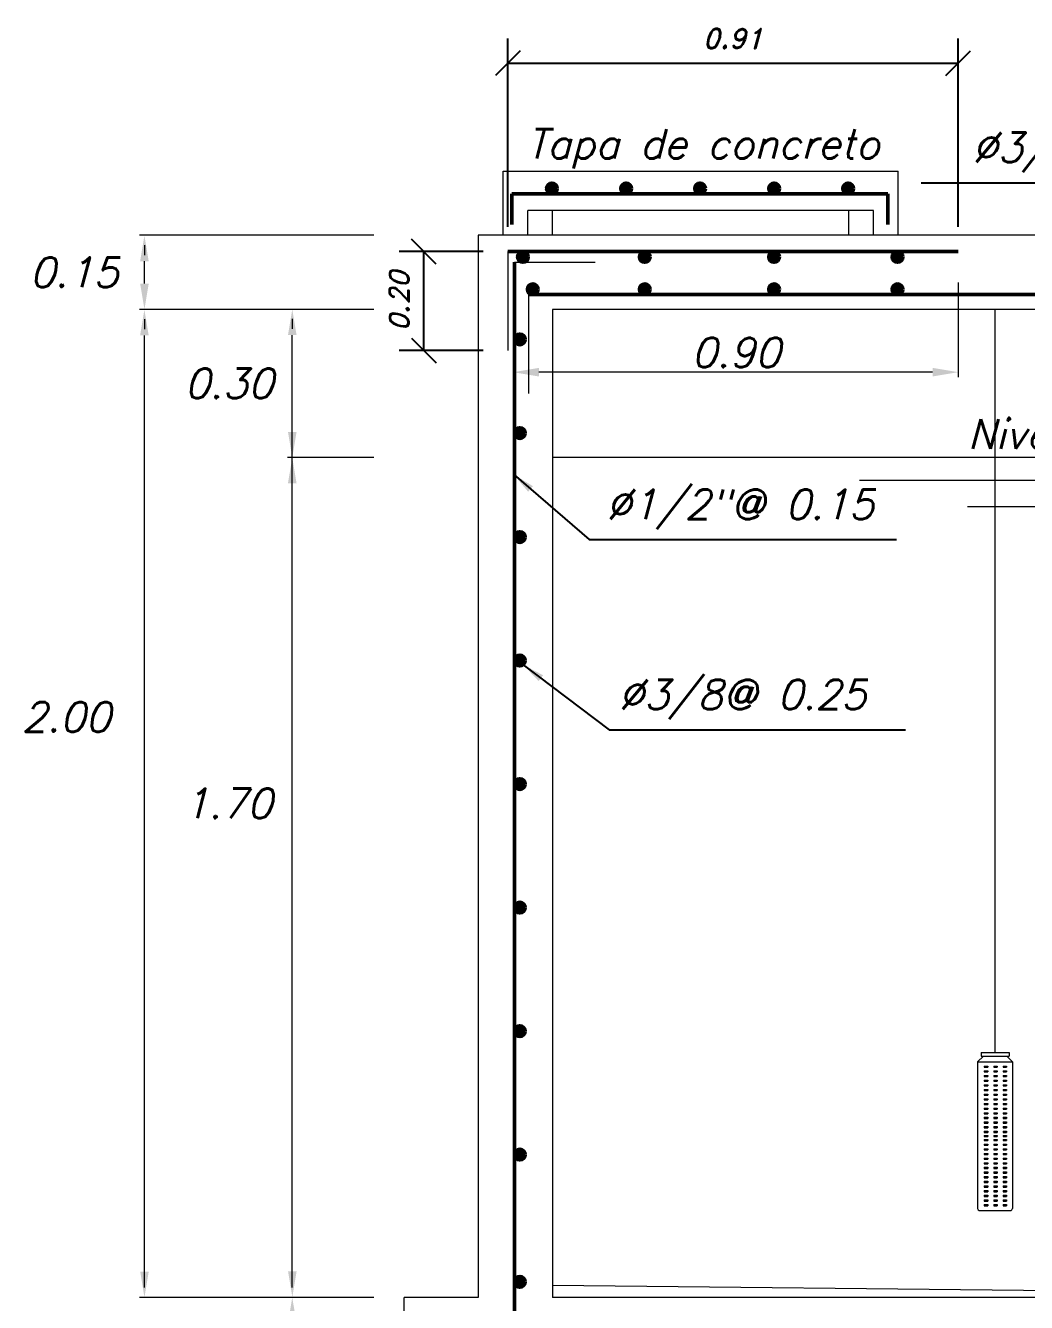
# Model space of a CAD drawing. Extents: x 3.4 to 20.4, y 155.9 to 178.3.
# Drawn here: x 10.589 to 12.615, y 163.777 to 166.361 of the extents above; entities that cross this region are included whole.
import ezdxf

# ---------------------------------------------------------------- set-up
doc = ezdxf.new("R2010")
doc.units = 0
doc.header["$LTSCALE"] = 0.005
doc.layers.get('0').update_dxf_attribs({"color": 1, "linetype": 'CONTINUOUS', "lineweight": 20})
doc.layers.get('DEFPOINTS').update_dxf_attribs({"linetype": 'CONTINUOUS', "lineweight": 20})
for name, color, linetype, lineweight in [('CONTORNO', 5, 'CONTINUOUS', 20), ('FIERRO', 7, 'CONTINUOUS', 50), ('MUROSCORTOS', 1, 'CONTINUOUS', 20)]:
    doc.layers.add(name, color=color, linetype=linetype, lineweight=lineweight)
doc.styles.add('ROMAND', font='romand.shx', dxfattribs={"oblique": 15})
doc.styles.get("Standard").update_dxf_attribs({"font": 'romans.shx', "oblique": 15})
doc.dimstyles.get("Standard").update_dxf_attribs({"dimscale": 0, "dimtxt": 0.05, "dimasz": 0.05, "dimexe": 0.043, "dimexo": 0.062, "dimgap": 0.049, "dimtad": 2, "dimtih": 1, "dimtoh": 1, "dimzin": 0, "dimdsep": 46, "dimtxsty": 'Standard', "dimcen": 0.25, "dimclrd": 1, "dimclre": 1, "dimclrt": 7, "dimadec": 3, "dimazin": 0, "dimtfac": 1, "dimtmove": 0, "dimatfit": 3, "dimfxl": 1, "dimtolj": 1, "dimtzin": 0, "dimarcsym": 0})
doc.dimstyles.new('STANDARD$0', dxfattribs={"dimtxt": 0.04, "dimasz": 0.05, "dimexe": 0.05, "dimexo": 0.05, "dimgap": 0.03, "dimtad": 3, "dimzin": 1, "dimdsep": 46, "dimtxsty": 'ROMAND', "dimblk": 'OBLIQUE', "dimcen": 0.09, "dimclrd": 1, "dimclre": 1, "dimclrt": 1, "dimadec": 0, "dimazin": 0, "dimtfac": 1, "dimtix": 1, "dimtofl": 0, "dimtmove": 2, "dimatfit": 3, "dimfxl": 1, "dimtolj": 1, "dimtzin": 0, "dimarcsym": 0})

# ---------------------------------------------------------------- blocks, each defined once
blk = doc.blocks.new('_Oblique')
at = {"color": 0, "linetype": 'ByBlock', "lineweight": -2}
blk.add_line((-0.5, -0.5), (0.5, 0.5), dxfattribs=at)
blk = doc.blocks.new('*D9')
at = {"layer": 'DEFPOINTS', "color": 0, "transparency": 16777216}
for p in [(11.3956, 165.9038), (11.5652, 165.9038), (11.5652, 165.7038)]:
    blk.add_point(p, dxfattribs=at)
at = {"layer": 'FIERRO', "color": 1, "lineweight": -2, "transparency": 16777216}
for p, q in [((11.5152, 165.9038), (11.3456, 165.9038)), ((11.3956, 165.7038), (11.3956, 165.9038)), ((11.5152, 165.7038), (11.3456, 165.7038))]:
    blk.add_line(p, q, dxfattribs=at)
at = {"layer": 'FIERRO', "color": 1, "lineweight": -2, "transparency": 16777216, "xscale": 0.05, "yscale": 0.05, "zscale": 0.05}
for p, rotation in [((11.3956, 165.9038), 90), ((11.3956, 165.7038), 270)]:
    blk.add_blockref('_Oblique', p, dxfattribs=dict(at, rotation=rotation))
at = {"layer": 'FIERRO', "color": 1, "lineweight": 5, "transparency": 16777216, "insert": (11.3456, 165.8038), "char_height": 0.04, "attachment_point": 5, "rotation": 90, "style": 'ROMAND'}
blk.add_mtext('\\A1;0.20', dxfattribs=at)
blk = doc.blocks.new('*D10')
at = {"layer": 'DEFPOINTS', "color": 0, "transparency": 16777216}
for p in [(12.477, 166.2852), (11.5652, 165.9038), (12.477, 165.9038)]:
    blk.add_point(p, dxfattribs=at)
at = {"layer": 'FIERRO', "color": 1, "lineweight": -2, "transparency": 16777216}
for p, q in [((11.5652, 165.9538), (11.5652, 166.3352)), ((12.477, 165.9538), (12.477, 166.3352)), ((11.5652, 166.2852), (12.477, 166.2852))]:
    blk.add_line(p, q, dxfattribs=at)
at = {"layer": 'FIERRO', "color": 1, "lineweight": -2, "transparency": 16777216, "xscale": 0.05, "yscale": 0.05, "zscale": 0.05, "rotation": 180}
blk.add_blockref('_Oblique', (11.5652, 166.2852), dxfattribs=at)
at = {"layer": 'FIERRO', "color": 1, "lineweight": -2, "transparency": 16777216, "xscale": 0.05, "yscale": 0.05, "zscale": 0.05}
blk.add_blockref('_Oblique', (12.477, 166.2852), dxfattribs=at)
at = {"layer": 'FIERRO', "color": 1, "lineweight": 5, "transparency": 16777216, "insert": (12.0211, 166.3352), "char_height": 0.04, "attachment_point": 5, "style": 'ROMAND'}
blk.add_mtext('\\A1;0.91', dxfattribs=at)

msp = doc.modelspace()

# ---------------------------------------------------------------- hatches: boundary and pattern name
at = {"layer": 'FIERRO'}
h = msp.add_hatch(color=256, dxfattribs=at)
h.paths.add_polyline_path([(11.6546, 166.0425, 0.414214), (11.6438, 166.0317), (11.6546, 166.0317)])
h.paths.add_polyline_path([(11.6638, 166.0317), (11.6546, 166.0317), (11.6546, 166.0209, 0.258807), (11.6638, 166.026)])
h.paths.add_polyline_path([(11.6546, 166.0425), (11.6546, 166.0317), (11.6638, 166.0317), (11.6638, 166.0374, 0.258807)])
h.paths.add_polyline_path([(11.6546, 166.0317), (11.6438, 166.0317, 0.414214), (11.6546, 166.0209)])
h = msp.add_hatch(color=256, dxfattribs=at)
h.paths.add_polyline_path([(11.6638, 166.0317), (11.6654, 166.0317, 0.14036), (11.6638, 166.0374)])
h.paths.add_polyline_path([(11.6638, 166.026, 0.14036), (11.6654, 166.0317), (11.6638, 166.0317)])
h = msp.add_hatch(color=256, dxfattribs=at)
h.paths.add_polyline_path([(11.8048, 166.0425, 0.414214), (11.794, 166.0317), (11.8048, 166.0317)])
h.paths.add_polyline_path([(11.814, 166.0317), (11.8048, 166.0317), (11.8048, 166.0209, 0.258807), (11.814, 166.026)])
h.paths.add_polyline_path([(11.8048, 166.0425), (11.8048, 166.0317), (11.814, 166.0317), (11.814, 166.0374, 0.258807)])
h.paths.add_polyline_path([(11.8048, 166.0317), (11.794, 166.0317, 0.414214), (11.8048, 166.0209)])
h = msp.add_hatch(color=256, dxfattribs=at)
h.paths.add_polyline_path([(11.814, 166.0317), (11.8156, 166.0317, 0.14036), (11.814, 166.0374)])
h.paths.add_polyline_path([(11.814, 166.026, 0.14036), (11.8156, 166.0317), (11.814, 166.0317)])
h = msp.add_hatch(color=256, dxfattribs=at)
h.paths.add_polyline_path([(11.9544, 166.0425, 0.414214), (11.9436, 166.0317), (11.9544, 166.0317)])
h.paths.add_polyline_path([(11.9636, 166.0317), (11.9544, 166.0317), (11.9544, 166.0209, 0.258807), (11.9636, 166.026)])
h.paths.add_polyline_path([(11.9544, 166.0425), (11.9544, 166.0317), (11.9636, 166.0317), (11.9636, 166.0374, 0.258807)])
h.paths.add_polyline_path([(11.9544, 166.0317), (11.9436, 166.0317, 0.414214), (11.9544, 166.0209)])
h = msp.add_hatch(color=256, dxfattribs=at)
h.paths.add_polyline_path([(11.9636, 166.0317), (11.9652, 166.0317, 0.14036), (11.9636, 166.0374)])
h.paths.add_polyline_path([(11.9636, 166.026, 0.14036), (11.9652, 166.0317), (11.9636, 166.0317)])
h = msp.add_hatch(color=256, dxfattribs=at)
h.paths.add_polyline_path([(12.1044, 166.0425, 0.414214), (12.0935, 166.0317), (12.1044, 166.0317)])
h.paths.add_polyline_path([(12.1135, 166.0317), (12.1044, 166.0317), (12.1044, 166.0209, 0.258807), (12.1135, 166.026)])
h.paths.add_polyline_path([(12.1044, 166.0425), (12.1044, 166.0317), (12.1135, 166.0317), (12.1135, 166.0374, 0.258807)])
h.paths.add_polyline_path([(12.1044, 166.0317), (12.0935, 166.0317, 0.414214), (12.1044, 166.0209)])
h = msp.add_hatch(color=256, dxfattribs=at)
h.paths.add_polyline_path([(12.2541, 166.0425, 0.414214), (12.2433, 166.0317), (12.2541, 166.0317)])
h.paths.add_polyline_path([(12.2633, 166.0317), (12.2541, 166.0317), (12.2541, 166.0209, 0.258807), (12.2633, 166.026)])
h.paths.add_polyline_path([(12.2541, 166.0425), (12.2541, 166.0317), (12.2633, 166.0317), (12.2633, 166.0374, 0.258807)])
h.paths.add_polyline_path([(12.2541, 166.0317), (12.2433, 166.0317, 0.414214), (12.2541, 166.0209)])
h = msp.add_hatch(color=256, dxfattribs=at)
h.paths.add_polyline_path([(11.596, 165.9038, 0.414214), (11.5852, 165.893), (11.596, 165.893)])
h.paths.add_polyline_path([(11.6052, 165.893), (11.596, 165.893), (11.596, 165.8822, 0.258807), (11.6052, 165.8873)])
h.paths.add_polyline_path([(11.596, 165.9038), (11.596, 165.893), (11.6052, 165.893), (11.6052, 165.8987, 0.258807)])
h.paths.add_polyline_path([(11.596, 165.893), (11.5852, 165.893, 0.414214), (11.596, 165.8822)])
h = msp.add_hatch(color=256, dxfattribs=at)
h.paths.add_polyline_path([(11.6052, 165.893), (11.6069, 165.893, 0.14036), (11.6052, 165.8987)])
h.paths.add_polyline_path([(11.6052, 165.8873, 0.14036), (11.6069, 165.893), (11.6052, 165.893)])
h = msp.add_hatch(color=256, dxfattribs=at)
h.paths.add_polyline_path([(11.8424, 165.9038, 0.414214), (11.8316, 165.893), (11.8424, 165.893)])
h.paths.add_polyline_path([(11.8516, 165.893), (11.8424, 165.893), (11.8424, 165.8822, 0.258807), (11.8516, 165.8873)])
h.paths.add_polyline_path([(11.8424, 165.9038), (11.8424, 165.893), (11.8516, 165.893), (11.8516, 165.8987, 0.258807)])
h.paths.add_polyline_path([(11.8424, 165.893), (11.8316, 165.893, 0.414214), (11.8424, 165.8822)])
h = msp.add_hatch(color=256, dxfattribs=at)
h.paths.add_polyline_path([(11.8516, 165.893), (11.8533, 165.893, 0.14036), (11.8516, 165.8987)])
h.paths.add_polyline_path([(11.8516, 165.8873, 0.14036), (11.8533, 165.893), (11.8516, 165.893)])
h = msp.add_hatch(color=256, dxfattribs=at)
h.paths.add_polyline_path([(12.1041, 165.9038, 0.414214), (12.0933, 165.893), (12.1041, 165.893)])
h.paths.add_polyline_path([(12.1133, 165.893), (12.1041, 165.893), (12.1041, 165.8822, 0.258807), (12.1133, 165.8873)])
h.paths.add_polyline_path([(12.1041, 165.9038), (12.1041, 165.893), (12.1133, 165.893), (12.1133, 165.8987, 0.258807)])
h.paths.add_polyline_path([(12.1041, 165.893), (12.0933, 165.893, 0.414214), (12.1041, 165.8822)])
h = msp.add_hatch(color=256, dxfattribs=at)
h.paths.add_polyline_path([(12.1133, 165.893), (12.1149, 165.893, 0.14036), (12.1133, 165.8987)])
h.paths.add_polyline_path([(12.1133, 165.8873, 0.14036), (12.1149, 165.893), (12.1133, 165.893)])
h = msp.add_hatch(color=256, dxfattribs=at)
h.paths.add_polyline_path([(12.3541, 165.9038, 0.414214), (12.3433, 165.893), (12.3541, 165.893)])
h.paths.add_polyline_path([(12.3633, 165.893), (12.3541, 165.893), (12.3541, 165.8822, 0.258807), (12.3633, 165.8873)])
h.paths.add_polyline_path([(12.3541, 165.9038), (12.3541, 165.893), (12.3633, 165.893), (12.3633, 165.8987, 0.258807)])
h.paths.add_polyline_path([(12.3541, 165.893), (12.3433, 165.893, 0.414214), (12.3541, 165.8822)])
h = msp.add_hatch(color=256, dxfattribs=at)
h.paths.add_polyline_path([(12.3633, 165.893), (12.3649, 165.893, 0.14036), (12.3633, 165.8987)])
h.paths.add_polyline_path([(12.3633, 165.8873, 0.14036), (12.3649, 165.893), (12.3633, 165.893)])
h = msp.add_hatch(color=256, dxfattribs=at)
h.paths.add_polyline_path([(11.6157, 165.8384, 0.414214), (11.6049, 165.8276), (11.6157, 165.8276)])
h.paths.add_polyline_path([(11.6249, 165.8276), (11.6157, 165.8276), (11.6157, 165.8168, 0.258807), (11.6249, 165.8218)])
h.paths.add_polyline_path([(11.6157, 165.8384), (11.6157, 165.8276), (11.6249, 165.8276), (11.6249, 165.8333, 0.258807)])
h.paths.add_polyline_path([(11.6157, 165.8276), (11.6049, 165.8276, 0.414214), (11.6157, 165.8168)])
h = msp.add_hatch(color=256, dxfattribs=at)
h.paths.add_polyline_path([(11.6249, 165.8276), (11.6265, 165.8276, 0.14036), (11.6249, 165.8333)])
h.paths.add_polyline_path([(11.6249, 165.8218, 0.14036), (11.6265, 165.8276), (11.6249, 165.8276)])
h = msp.add_hatch(color=256, dxfattribs=at)
h.paths.add_polyline_path([(11.8424, 165.8384, 0.414214), (11.8316, 165.8276), (11.8424, 165.8276)])
h.paths.add_polyline_path([(11.8516, 165.8276), (11.8424, 165.8276), (11.8424, 165.8168, 0.258807), (11.8516, 165.8218)])
h.paths.add_polyline_path([(11.8424, 165.8384), (11.8424, 165.8276), (11.8516, 165.8276), (11.8516, 165.8333, 0.258807)])
h.paths.add_polyline_path([(11.8424, 165.8276), (11.8316, 165.8276, 0.414214), (11.8424, 165.8168)])
h = msp.add_hatch(color=256, dxfattribs=at)
h.paths.add_polyline_path([(11.8516, 165.8276), (11.8533, 165.8276, 0.14036), (11.8516, 165.8333)])
h.paths.add_polyline_path([(11.8516, 165.8218, 0.14036), (11.8533, 165.8276), (11.8516, 165.8276)])
h = msp.add_hatch(color=256, dxfattribs=at)
h.paths.add_polyline_path([(12.1041, 165.8384, 0.414214), (12.0933, 165.8276), (12.1041, 165.8276)])
h.paths.add_polyline_path([(12.1133, 165.8276), (12.1041, 165.8276), (12.1041, 165.8168, 0.258807), (12.1133, 165.8218)])
h.paths.add_polyline_path([(12.1041, 165.8384), (12.1041, 165.8276), (12.1133, 165.8276), (12.1133, 165.8333, 0.258807)])
h.paths.add_polyline_path([(12.1041, 165.8276), (12.0933, 165.8276, 0.414214), (12.1041, 165.8168)])
h = msp.add_hatch(color=256, dxfattribs=at)
h.paths.add_polyline_path([(12.1133, 165.8276), (12.1149, 165.8276, 0.14036), (12.1133, 165.8333)])
h.paths.add_polyline_path([(12.1133, 165.8218, 0.14036), (12.1149, 165.8276), (12.1133, 165.8276)])
h = msp.add_hatch(color=256, dxfattribs=at)
h.paths.add_polyline_path([(12.3541, 165.8384, 0.414214), (12.3433, 165.8276), (12.3541, 165.8276)])
h.paths.add_polyline_path([(12.3633, 165.8276), (12.3541, 165.8276), (12.3541, 165.8168, 0.258807), (12.3633, 165.8218)])
h.paths.add_polyline_path([(12.3541, 165.8384), (12.3541, 165.8276), (12.3633, 165.8276), (12.3633, 165.8333, 0.258807)])
h.paths.add_polyline_path([(12.3541, 165.8276), (12.3433, 165.8276, 0.414214), (12.3541, 165.8168)])
h = msp.add_hatch(color=256, dxfattribs=at)
h.paths.add_polyline_path([(12.3633, 165.8276), (12.3649, 165.8276, 0.14036), (12.3633, 165.8333)])
h.paths.add_polyline_path([(12.3633, 165.8218, 0.14036), (12.3649, 165.8276), (12.3633, 165.8276)])
h = msp.add_hatch(color=256, dxfattribs=at)
h.paths.add_polyline_path([(11.5896, 165.737, 0.414214), (11.5787, 165.7262), (11.5896, 165.7262)])
h.paths.add_polyline_path([(11.5987, 165.7262), (11.5896, 165.7262), (11.5896, 165.7153, 0.258807), (11.5987, 165.7204)])
h.paths.add_polyline_path([(11.5896, 165.737), (11.5896, 165.7262), (11.5987, 165.7262), (11.5987, 165.7319, 0.258807)])
h.paths.add_polyline_path([(11.5896, 165.7262), (11.5787, 165.7262, 0.414214), (11.5896, 165.7153)])
h = msp.add_hatch(color=256, dxfattribs=at)
h.paths.add_polyline_path([(11.5987, 165.7262), (11.6004, 165.7262, 0.14036), (11.5987, 165.7319)])
h.paths.add_polyline_path([(11.5987, 165.7204, 0.14036), (11.6004, 165.7262), (11.5987, 165.7262)])
h = msp.add_hatch(color=256, dxfattribs=at)
h.paths.add_polyline_path([(11.5896, 165.5475, 0.414214), (11.5787, 165.5367), (11.5896, 165.5367)])
h.paths.add_polyline_path([(11.5987, 165.5367), (11.5896, 165.5367), (11.5896, 165.5258, 0.258807), (11.5987, 165.5309)])
h.paths.add_polyline_path([(11.5896, 165.5475), (11.5896, 165.5367), (11.5987, 165.5367), (11.5987, 165.5424, 0.258807)])
h.paths.add_polyline_path([(11.5896, 165.5367), (11.5787, 165.5367, 0.414214), (11.5896, 165.5258)])
h = msp.add_hatch(color=256, dxfattribs=at)
h.paths.add_polyline_path([(11.5987, 165.5367), (11.6004, 165.5367, 0.14036), (11.5987, 165.5424)])
h.paths.add_polyline_path([(11.5987, 165.5309, 0.14036), (11.6004, 165.5367), (11.5987, 165.5367)])
h = msp.add_hatch(color=256, dxfattribs=at)
h.paths.add_polyline_path([(11.5896, 165.337, 0.414214), (11.5787, 165.3262), (11.5896, 165.3262)])
h.paths.add_polyline_path([(11.5987, 165.3262), (11.5896, 165.3262), (11.5896, 165.3153, 0.258807), (11.5987, 165.3204)])
h.paths.add_polyline_path([(11.5896, 165.337), (11.5896, 165.3262), (11.5987, 165.3262), (11.5987, 165.3319, 0.258807)])
h.paths.add_polyline_path([(11.5896, 165.3262), (11.5787, 165.3262, 0.414214), (11.5896, 165.3153)])
h = msp.add_hatch(color=256, dxfattribs=at)
h.paths.add_polyline_path([(11.5987, 165.3262), (11.6004, 165.3262, 0.14036), (11.5987, 165.3319)])
h.paths.add_polyline_path([(11.5987, 165.3204, 0.14036), (11.6004, 165.3262), (11.5987, 165.3262)])
h = msp.add_hatch(color=256, dxfattribs=at)
h.paths.add_polyline_path([(11.5896, 165.087, 0.414214), (11.5787, 165.0762), (11.5896, 165.0762)])
h.paths.add_polyline_path([(11.5987, 165.0762), (11.5896, 165.0762), (11.5896, 165.0653, 0.258807), (11.5987, 165.0704)])
h.paths.add_polyline_path([(11.5896, 165.087), (11.5896, 165.0762), (11.5987, 165.0762), (11.5987, 165.0819, 0.258807)])
h.paths.add_polyline_path([(11.5896, 165.0762), (11.5787, 165.0762, 0.414214), (11.5896, 165.0653)])
h = msp.add_hatch(color=256, dxfattribs=at)
h.paths.add_polyline_path([(11.5987, 165.0762), (11.6004, 165.0762, 0.14036), (11.5987, 165.0819)])
h.paths.add_polyline_path([(11.5987, 165.0704, 0.14036), (11.6004, 165.0762), (11.5987, 165.0762)])
h = msp.add_hatch(color=256, dxfattribs=at)
h.paths.add_polyline_path([(11.5896, 164.837, 0.414214), (11.5787, 164.8262), (11.5896, 164.8262)])
h.paths.add_polyline_path([(11.5987, 164.8262), (11.5896, 164.8262), (11.5896, 164.8153, 0.258807), (11.5987, 164.8204)])
h.paths.add_polyline_path([(11.5896, 164.837), (11.5896, 164.8262), (11.5987, 164.8262), (11.5987, 164.8319, 0.258807)])
h.paths.add_polyline_path([(11.5896, 164.8262), (11.5787, 164.8262, 0.414214), (11.5896, 164.8153)])
h = msp.add_hatch(color=256, dxfattribs=at)
h.paths.add_polyline_path([(11.5987, 164.8262), (11.6004, 164.8262, 0.14036), (11.5987, 164.8319)])
h.paths.add_polyline_path([(11.5987, 164.8204, 0.14036), (11.6004, 164.8262), (11.5987, 164.8262)])
h = msp.add_hatch(color=256, dxfattribs=at)
h.paths.add_polyline_path([(11.5896, 164.587, 0.414214), (11.5787, 164.5762), (11.5896, 164.5762)])
h.paths.add_polyline_path([(11.5987, 164.5762), (11.5896, 164.5762), (11.5896, 164.5653, 0.258807), (11.5987, 164.5704)])
h.paths.add_polyline_path([(11.5896, 164.587), (11.5896, 164.5762), (11.5987, 164.5762), (11.5987, 164.5819, 0.258807)])
h.paths.add_polyline_path([(11.5896, 164.5762), (11.5787, 164.5762, 0.414214), (11.5896, 164.5653)])
h = msp.add_hatch(color=256, dxfattribs=at)
h.paths.add_polyline_path([(11.5987, 164.5762), (11.6004, 164.5762, 0.14036), (11.5987, 164.5819)])
h.paths.add_polyline_path([(11.5987, 164.5704, 0.14036), (11.6004, 164.5762), (11.5987, 164.5762)])
h = msp.add_hatch(color=256, dxfattribs=at)
h.paths.add_polyline_path([(11.5896, 164.337, 0.414214), (11.5787, 164.3262), (11.5896, 164.3262)])
h.paths.add_polyline_path([(11.5987, 164.3262), (11.5896, 164.3262), (11.5896, 164.3153, 0.258807), (11.5987, 164.3204)])
h.paths.add_polyline_path([(11.5896, 164.337), (11.5896, 164.3262), (11.5987, 164.3262), (11.5987, 164.3319, 0.258807)])
h.paths.add_polyline_path([(11.5896, 164.3262), (11.5787, 164.3262, 0.414214), (11.5896, 164.3153)])
h = msp.add_hatch(color=256, dxfattribs=at)
h.paths.add_polyline_path([(11.5987, 164.3262), (11.6004, 164.3262, 0.14036), (11.5987, 164.3319)])
h.paths.add_polyline_path([(11.5987, 164.3204, 0.14036), (11.6004, 164.3262), (11.5987, 164.3262)])
h = msp.add_hatch(color=256, dxfattribs=at)
h.paths.add_polyline_path([(11.5896, 164.087, 0.414214), (11.5787, 164.0762), (11.5896, 164.0762)])
h.paths.add_polyline_path([(11.5987, 164.0762), (11.5896, 164.0762), (11.5896, 164.0653, 0.258807), (11.5987, 164.0704)])
h.paths.add_polyline_path([(11.5896, 164.087), (11.5896, 164.0762), (11.5987, 164.0762), (11.5987, 164.0819, 0.258807)])
h.paths.add_polyline_path([(11.5896, 164.0762), (11.5787, 164.0762, 0.414214), (11.5896, 164.0653)])
h = msp.add_hatch(color=256, dxfattribs=at)
h.paths.add_polyline_path([(11.5987, 164.0762), (11.6004, 164.0762, 0.14036), (11.5987, 164.0819)])
h.paths.add_polyline_path([(11.5987, 164.0704, 0.14036), (11.6004, 164.0762), (11.5987, 164.0762)])
h = msp.add_hatch(color=256, dxfattribs=at)
h.paths.add_polyline_path([(11.5896, 163.8295, 0.414214), (11.5787, 163.8187), (11.5896, 163.8187)])
h.paths.add_polyline_path([(11.5987, 163.8187), (11.5896, 163.8187), (11.5896, 163.8079, 0.258807), (11.5987, 163.813)])
h.paths.add_polyline_path([(11.5896, 163.8295), (11.5896, 163.8187), (11.5987, 163.8187), (11.5987, 163.8244, 0.258807)])
h.paths.add_polyline_path([(11.5896, 163.8187), (11.5787, 163.8187, 0.414214), (11.5896, 163.8079)])
h = msp.add_hatch(color=256, dxfattribs=at)
h.paths.add_polyline_path([(11.5987, 163.8187), (11.6004, 163.8187, 0.14036), (11.5987, 163.8244)])
h.paths.add_polyline_path([(11.5987, 163.813, 0.14036), (11.6004, 163.8187), (11.5987, 163.8187)])

# ---------------------------------------------------------------- linework, layer by layer
at = {"color": 1, "lineweight": 5}
for points in [[(10.8212, 165.8844), (10.8385, 165.8844), (10.8298, 165.9364)], [(10.8386, 165.839), (10.8213, 165.839), (10.8299, 165.787)], [(10.8211, 165.7342), (10.8385, 165.7342), (10.8298, 165.7862)], [(11.1204, 165.735), (11.1378, 165.735), (11.1291, 165.787)], [(11.6284, 165.6511), (11.6284, 165.6685), (11.5764, 165.6598)], [(12.425, 165.6686), (12.425, 165.6512), (12.477, 165.6599)], [(11.1204, 165.539), (11.1378, 165.539), (11.1291, 165.487)], [(11.1204, 165.435), (11.1378, 165.435), (11.1291, 165.487)], [(10.8386, 163.8396), (10.8213, 163.8396), (10.8299, 163.7876)], [(11.1379, 163.8398), (11.1206, 163.8398), (11.1292, 163.7878)], [(11.1204, 163.735), (11.1378, 163.735), (11.1291, 163.787)]]:
    msp.add_solid(points, dxfattribs=at)
at = {"layer": 'CONTORNO'}
for p, q in [((11.5556, 165.937), (11.5556, 166.067)), ((11.5556, 166.067), (12.3556, 166.067)), ((12.3556, 165.937), (12.3556, 166.067)), ((12.3056, 165.987), (11.6056, 165.987)), ((11.6056, 165.937), (11.6056, 165.987)), ((11.6556, 165.937), (11.6556, 165.987)), ((12.2556, 165.937), (12.2556, 165.987)), ((12.3056, 165.937), (12.3056, 165.987)), ((14.2556, 165.937), (11.5056, 165.937)), ((11.5056, 165.937), (11.5056, 163.787)), ((14.1056, 165.787), (11.6556, 165.787)), ((11.6556, 165.787), (11.6556, 163.787)), ((11.5056, 163.787), (11.3556, 163.787)), ((11.3556, 163.4901), (11.3556, 163.787)), ((14.1056, 163.787), (11.6556, 163.787))]:
    msp.add_line(p, q, dxfattribs=at)
at = {"layer": 'CONTORNO', "color": 1}
msp.add_line((12.5515, 164.2828), (12.5515, 165.787), dxfattribs=at)
at = {"layer": 'CONTORNO', "color": 4, "lineweight": 5}
for p, q in [((14.1056, 165.487), (11.6556, 165.487)), ((12.2768, 165.4411), (13.3028, 165.4411)), ((12.4955, 165.3883), (13.084, 165.3883))]:
    msp.add_line(p, q, dxfattribs=at)
at = {"layer": 'CONTORNO', "color": 4}
msp.add_line((11.6556, 163.8118), (14.1056, 163.787), dxfattribs=at)
at = {"layer": 'FIERRO'}
for p, q in [((11.6438, 166.0317), (11.6654, 166.0317)), ((11.6546, 166.0209), (11.6546, 166.0425)), ((11.794, 166.0317), (11.8156, 166.0317)), ((11.8048, 166.0209), (11.8048, 166.0425)), ((11.9544, 166.0209), (11.9544, 166.0425)), ((12.1044, 166.0209), (12.1044, 166.0425)), ((12.2541, 166.0209), (12.2541, 166.0425)), ((11.5735, 165.9586), (11.5735, 166.0209)), ((11.5735, 166.0209), (12.3347, 166.0209)), ((12.3347, 165.9586), (12.3347, 166.0209)), ((11.5652, 165.9038), (12.477, 165.9038)), ((11.596, 165.8822), (11.596, 165.9038)), ((11.8424, 165.8822), (11.8424, 165.9038)), ((12.1041, 165.8822), (12.1041, 165.9038)), ((12.3541, 165.8822), (12.3541, 165.9038)), ((12.3556, 165.887), (12.3556, 165.9038)), ((11.5787, 165.8822), (11.5787, 163.5868)), ((11.5852, 165.893), (11.6069, 165.893)), ((11.8316, 165.893), (11.8533, 165.893)), ((12.0933, 165.893), (12.1149, 165.893)), ((12.3433, 165.893), (12.3649, 165.893)), ((11.6049, 165.8276), (11.6265, 165.8276)), ((11.6157, 165.8168), (11.6157, 165.8384)), ((11.8316, 165.8276), (11.8533, 165.8276)), ((11.8424, 165.8168), (11.8424, 165.8384)), ((12.0933, 165.8276), (12.1149, 165.8276)), ((12.1041, 165.8168), (12.1041, 165.8384)), ((12.3433, 165.8276), (12.3649, 165.8276)), ((12.3541, 165.8168), (12.3541, 165.8384)), ((11.6074, 165.8168), (14.1538, 165.8168)), ((11.5787, 165.7262), (11.6004, 165.7262)), ((11.5896, 165.7153), (11.5896, 165.737)), ((11.5787, 165.5367), (11.6004, 165.5367)), ((11.5896, 165.5258), (11.5896, 165.5475)), ((11.5896, 165.3153), (11.5896, 165.337)), ((11.5787, 165.3262), (11.6004, 165.3262)), ((11.5787, 165.0762), (11.6004, 165.0762)), ((11.5896, 165.0653), (11.5896, 165.087)), ((11.5896, 164.8153), (11.5896, 164.837)), ((11.5787, 164.8262), (11.6004, 164.8262)), ((11.5896, 164.5653), (11.5896, 164.587)), ((11.5787, 164.5762), (11.6004, 164.5762)), ((11.5787, 164.3262), (11.6004, 164.3262)), ((11.5896, 164.3153), (11.5896, 164.337)), ((11.5787, 164.0762), (11.6004, 164.0762)), ((11.5896, 164.0653), (11.5896, 164.087)), ((11.5896, 163.8079), (11.5896, 163.8295)), ((11.5787, 163.8187), (11.6004, 163.8187))]:
    msp.add_line(p, q, dxfattribs=at)
at = {"layer": 'FIERRO', "color": 1, "lineweight": 5}
for p, q in [((11.2943, 165.937), (10.8199, 165.937)), ((10.8298, 165.917), (10.8298, 165.897)), ((10.8299, 165.839), (10.8299, 165.8844)), ((12.477, 165.8413), (12.477, 165.6499)), ((11.2943, 165.787), (10.8199, 165.787)), ((10.8298, 165.767), (10.8298, 165.747)), ((11.1291, 165.7676), (11.1291, 165.7476)), ((11.577, 165.7667), (11.577, 165.6499)), ((10.8299, 163.807), (10.8298, 165.7342)), ((11.1291, 165.489), (11.1291, 165.735)), ((11.1291, 163.807), (11.1291, 165.735)), ((12.425, 165.6599), (11.6284, 165.6598)), ((11.2943, 165.487), (11.1191, 165.487)), ((11.2943, 163.787), (10.8199, 163.787)), ((11.2943, 163.787), (11.1191, 163.787))]:
    msp.add_line(p, q, dxfattribs=at)
at = {"layer": 'FIERRO', "lineweight": 5}
for p, q in [((11.5652, 165.9038), (11.5652, 165.7038)), ((11.5787, 165.8822), (11.7424, 165.8822)), ((11.6074, 165.8168), (11.6074, 165.6168))]:
    msp.add_line(p, q, dxfattribs=at)
at = {"layer": 'FIERRO'}
for centre in [(11.6546, 166.0317), (11.8048, 166.0317), (11.9544, 166.0317), (12.1044, 166.0317), (12.2541, 166.0317), (11.596, 165.893), (11.8424, 165.893), (12.1041, 165.893), (12.3541, 165.893), (11.6157, 165.8276), (11.8424, 165.8276), (12.1041, 165.8276), (12.3541, 165.8276), (11.5896, 165.7262), (11.5896, 165.5367), (11.5896, 165.3262), (11.5896, 165.0762), (11.5896, 164.8262), (11.5896, 164.5762), (11.5896, 164.3262), (11.5896, 164.0762), (11.5896, 163.8187)]:
    msp.add_circle(centre, 0.0108, dxfattribs=at)
at = {"layer": 'MUROSCORTOS', "lineweight": 5}
for p, q in [((12.528, 164.2758), (12.5162, 164.264)), ((12.5233, 164.2828), (12.5798, 164.2828)), ((12.5233, 164.2828), (12.5233, 164.2758)), ((12.5233, 164.2758), (12.5798, 164.2758)), ((12.5751, 164.2758), (12.5868, 164.264)), ((12.5798, 164.2828), (12.5798, 164.2758)), ((12.5162, 164.264), (12.5162, 163.9675)), ((12.5162, 164.264), (12.5868, 164.264)), ((12.5295, 164.2552), (12.5295, 164.2529)), ((12.5295, 164.2552), (12.5366, 164.2552)), ((12.5295, 164.2529), (12.5366, 164.2529)), ((12.5295, 164.2458), (12.5366, 164.2458)), ((12.5295, 164.2458), (12.5295, 164.2435)), ((12.5295, 164.2435), (12.5366, 164.2435)), ((12.5366, 164.2552), (12.5366, 164.2529)), ((12.5366, 164.2458), (12.5366, 164.2435)), ((12.5487, 164.2552), (12.5487, 164.2529)), ((12.5487, 164.2552), (12.5557, 164.2552)), ((12.5487, 164.2529), (12.5557, 164.2529)), ((12.5487, 164.2458), (12.5557, 164.2458)), ((12.5487, 164.2458), (12.5487, 164.2435)), ((12.5487, 164.2435), (12.5557, 164.2435)), ((12.5557, 164.2552), (12.5557, 164.2529)), ((12.5557, 164.2458), (12.5557, 164.2435)), ((12.5678, 164.2552), (12.5678, 164.2529)), ((12.5678, 164.2552), (12.5749, 164.2552)), ((12.5678, 164.2529), (12.5749, 164.2529)), ((12.5678, 164.2458), (12.5749, 164.2458)), ((12.5678, 164.2458), (12.5678, 164.2435)), ((12.5678, 164.2435), (12.5749, 164.2435)), ((12.5749, 164.2552), (12.5749, 164.2529)), ((12.5749, 164.2458), (12.5749, 164.2435)), ((12.5868, 164.264), (12.5868, 163.9675)), ((12.5295, 164.2364), (12.5366, 164.2364)), ((12.5295, 164.2364), (12.5295, 164.2341)), ((12.5295, 164.2341), (12.5366, 164.2341)), ((12.5295, 164.227), (12.5366, 164.227)), ((12.5295, 164.227), (12.5295, 164.2247)), ((12.5295, 164.2247), (12.5366, 164.2247)), ((12.5295, 164.2176), (12.5366, 164.2176)), ((12.5295, 164.2176), (12.5295, 164.2152)), ((12.5366, 164.2364), (12.5366, 164.2341)), ((12.5366, 164.227), (12.5366, 164.2247)), ((12.5366, 164.2176), (12.5366, 164.2152)), ((12.5487, 164.2364), (12.5557, 164.2364)), ((12.5487, 164.2364), (12.5487, 164.2341)), ((12.5487, 164.2341), (12.5557, 164.2341)), ((12.5487, 164.227), (12.5557, 164.227)), ((12.5487, 164.227), (12.5487, 164.2247)), ((12.5487, 164.2247), (12.5557, 164.2247)), ((12.5487, 164.2176), (12.5557, 164.2176)), ((12.5487, 164.2176), (12.5487, 164.2152)), ((12.5557, 164.2364), (12.5557, 164.2341)), ((12.5557, 164.227), (12.5557, 164.2247)), ((12.5557, 164.2176), (12.5557, 164.2152)), ((12.5678, 164.2364), (12.5749, 164.2364)), ((12.5678, 164.2364), (12.5678, 164.2341)), ((12.5678, 164.2341), (12.5749, 164.2341)), ((12.5678, 164.227), (12.5749, 164.227)), ((12.5678, 164.227), (12.5678, 164.2247)), ((12.5678, 164.2247), (12.5749, 164.2247)), ((12.5678, 164.2176), (12.5749, 164.2176)), ((12.5678, 164.2176), (12.5678, 164.2152)), ((12.5749, 164.2364), (12.5749, 164.2341)), ((12.5749, 164.227), (12.5749, 164.2247)), ((12.5749, 164.2176), (12.5749, 164.2152)), ((12.5295, 164.2152), (12.5366, 164.2152)), ((12.5295, 164.2082), (12.5366, 164.2082)), ((12.5295, 164.2082), (12.5295, 164.2058)), ((12.5295, 164.2058), (12.5366, 164.2058)), ((12.5295, 164.1988), (12.5366, 164.1988)), ((12.5295, 164.1988), (12.5295, 164.1964)), ((12.5295, 164.1964), (12.5366, 164.1964)), ((12.5366, 164.2082), (12.5366, 164.2058)), ((12.5366, 164.1988), (12.5366, 164.1964)), ((12.5487, 164.2152), (12.5557, 164.2152)), ((12.5487, 164.2082), (12.5557, 164.2082)), ((12.5487, 164.2082), (12.5487, 164.2058)), ((12.5487, 164.2058), (12.5557, 164.2058)), ((12.5487, 164.1988), (12.5557, 164.1988)), ((12.5487, 164.1988), (12.5487, 164.1964)), ((12.5487, 164.1964), (12.5557, 164.1964)), ((12.5557, 164.2082), (12.5557, 164.2058)), ((12.5557, 164.1988), (12.5557, 164.1964)), ((12.5678, 164.2152), (12.5749, 164.2152)), ((12.5678, 164.2082), (12.5749, 164.2082)), ((12.5678, 164.2082), (12.5678, 164.2058)), ((12.5678, 164.2058), (12.5749, 164.2058)), ((12.5678, 164.1988), (12.5749, 164.1988)), ((12.5678, 164.1988), (12.5678, 164.1964)), ((12.5678, 164.1964), (12.5749, 164.1964)), ((12.5749, 164.2082), (12.5749, 164.2058)), ((12.5749, 164.1988), (12.5749, 164.1964)), ((12.5295, 164.1894), (12.5366, 164.1894)), ((12.5295, 164.1894), (12.5295, 164.187)), ((12.5295, 164.187), (12.5366, 164.187)), ((12.5295, 164.1799), (12.5366, 164.1799)), ((12.5295, 164.1799), (12.5295, 164.1776)), ((12.5295, 164.1776), (12.5366, 164.1776)), ((12.5295, 164.1705), (12.5366, 164.1705)), ((12.5295, 164.1705), (12.5295, 164.1682)), ((12.5295, 164.1682), (12.5366, 164.1682)), ((12.5366, 164.1894), (12.5366, 164.187)), ((12.5366, 164.1799), (12.5366, 164.1776)), ((12.5366, 164.1705), (12.5366, 164.1682)), ((12.5487, 164.1894), (12.5557, 164.1894)), ((12.5487, 164.1894), (12.5487, 164.187)), ((12.5487, 164.187), (12.5557, 164.187)), ((12.5487, 164.1799), (12.5557, 164.1799)), ((12.5487, 164.1799), (12.5487, 164.1776)), ((12.5487, 164.1776), (12.5557, 164.1776)), ((12.5487, 164.1705), (12.5557, 164.1705)), ((12.5487, 164.1705), (12.5487, 164.1682)), ((12.5487, 164.1682), (12.5557, 164.1682)), ((12.5557, 164.1894), (12.5557, 164.187)), ((12.5557, 164.1799), (12.5557, 164.1776)), ((12.5557, 164.1705), (12.5557, 164.1682)), ((12.5678, 164.1894), (12.5749, 164.1894)), ((12.5678, 164.1894), (12.5678, 164.187)), ((12.5678, 164.187), (12.5749, 164.187)), ((12.5678, 164.1799), (12.5749, 164.1799)), ((12.5678, 164.1799), (12.5678, 164.1776)), ((12.5678, 164.1776), (12.5749, 164.1776)), ((12.5678, 164.1705), (12.5749, 164.1705)), ((12.5678, 164.1705), (12.5678, 164.1682)), ((12.5678, 164.1682), (12.5749, 164.1682)), ((12.5749, 164.1894), (12.5749, 164.187)), ((12.5749, 164.1799), (12.5749, 164.1776)), ((12.5749, 164.1705), (12.5749, 164.1682)), ((12.5295, 164.1611), (12.5366, 164.1611)), ((12.5295, 164.1611), (12.5295, 164.1588)), ((12.5295, 164.1588), (12.5366, 164.1588)), ((12.5295, 164.1517), (12.5366, 164.1517)), ((12.5295, 164.1517), (12.5295, 164.1493)), ((12.5295, 164.1493), (12.5366, 164.1493)), ((12.5295, 164.1423), (12.5366, 164.1423)), ((12.5295, 164.1423), (12.5295, 164.1399)), ((12.5295, 164.1399), (12.5366, 164.1399)), ((12.5366, 164.1611), (12.5366, 164.1588)), ((12.5366, 164.1517), (12.5366, 164.1493)), ((12.5366, 164.1423), (12.5366, 164.1399)), ((12.5487, 164.1611), (12.5557, 164.1611)), ((12.5487, 164.1611), (12.5487, 164.1588)), ((12.5487, 164.1588), (12.5557, 164.1588)), ((12.5487, 164.1517), (12.5557, 164.1517)), ((12.5487, 164.1517), (12.5487, 164.1493)), ((12.5487, 164.1493), (12.5557, 164.1493)), ((12.5487, 164.1423), (12.5557, 164.1423)), ((12.5487, 164.1423), (12.5487, 164.1399)), ((12.5487, 164.1399), (12.5557, 164.1399)), ((12.5557, 164.1611), (12.5557, 164.1588)), ((12.5557, 164.1517), (12.5557, 164.1493)), ((12.5557, 164.1423), (12.5557, 164.1399)), ((12.5678, 164.1611), (12.5749, 164.1611)), ((12.5678, 164.1611), (12.5678, 164.1588)), ((12.5678, 164.1588), (12.5749, 164.1588)), ((12.5678, 164.1517), (12.5749, 164.1517)), ((12.5678, 164.1517), (12.5678, 164.1493)), ((12.5678, 164.1493), (12.5749, 164.1493)), ((12.5678, 164.1423), (12.5749, 164.1423)), ((12.5678, 164.1423), (12.5678, 164.1399)), ((12.5678, 164.1399), (12.5749, 164.1399)), ((12.5749, 164.1611), (12.5749, 164.1588)), ((12.5749, 164.1517), (12.5749, 164.1493)), ((12.5749, 164.1423), (12.5749, 164.1399)), ((12.5295, 164.1329), (12.5366, 164.1329)), ((12.5295, 164.1329), (12.5295, 164.1305)), ((12.5295, 164.1305), (12.5366, 164.1305)), ((12.5295, 164.1235), (12.5366, 164.1235)), ((12.5295, 164.1235), (12.5295, 164.1211)), ((12.5295, 164.1211), (12.5366, 164.1211)), ((12.5295, 164.1152), (12.5295, 164.1129)), ((12.5295, 164.1152), (12.5366, 164.1152)), ((12.5366, 164.1329), (12.5366, 164.1305)), ((12.5366, 164.1235), (12.5366, 164.1211)), ((12.5366, 164.1152), (12.5366, 164.1129)), ((12.5487, 164.1329), (12.5557, 164.1329)), ((12.5487, 164.1329), (12.5487, 164.1305)), ((12.5487, 164.1305), (12.5557, 164.1305)), ((12.5487, 164.1235), (12.5557, 164.1235)), ((12.5487, 164.1235), (12.5487, 164.1211)), ((12.5487, 164.1211), (12.5557, 164.1211)), ((12.5487, 164.1152), (12.5487, 164.1129)), ((12.5487, 164.1152), (12.5557, 164.1152)), ((12.5557, 164.1329), (12.5557, 164.1305)), ((12.5557, 164.1235), (12.5557, 164.1211)), ((12.5557, 164.1152), (12.5557, 164.1129)), ((12.5678, 164.1329), (12.5749, 164.1329)), ((12.5678, 164.1329), (12.5678, 164.1305)), ((12.5678, 164.1305), (12.5749, 164.1305)), ((12.5678, 164.1235), (12.5749, 164.1235)), ((12.5678, 164.1235), (12.5678, 164.1211)), ((12.5678, 164.1211), (12.5749, 164.1211)), ((12.5678, 164.1152), (12.5678, 164.1129)), ((12.5678, 164.1152), (12.5749, 164.1152)), ((12.5749, 164.1329), (12.5749, 164.1305)), ((12.5749, 164.1235), (12.5749, 164.1211)), ((12.5749, 164.1152), (12.5749, 164.1129)), ((12.5295, 164.1129), (12.5366, 164.1129)), ((12.5295, 164.107), (12.5366, 164.107)), ((12.5295, 164.107), (12.5295, 164.1046)), ((12.5295, 164.1046), (12.5366, 164.1046)), ((12.5295, 164.0976), (12.5295, 164.0952)), ((12.5295, 164.0976), (12.5366, 164.0976)), ((12.5295, 164.0952), (12.5366, 164.0952)), ((12.5295, 164.0882), (12.5295, 164.0858)), ((12.5295, 164.0882), (12.5366, 164.0882)), ((12.5366, 164.107), (12.5366, 164.1046)), ((12.5366, 164.0976), (12.5366, 164.0952)), ((12.5366, 164.0882), (12.5366, 164.0858)), ((12.5487, 164.1129), (12.5557, 164.1129)), ((12.5487, 164.107), (12.5557, 164.107)), ((12.5487, 164.107), (12.5487, 164.1046)), ((12.5487, 164.1046), (12.5557, 164.1046)), ((12.5487, 164.0976), (12.5487, 164.0952)), ((12.5487, 164.0976), (12.5557, 164.0976)), ((12.5487, 164.0952), (12.5557, 164.0952)), ((12.5487, 164.0882), (12.5487, 164.0858)), ((12.5487, 164.0882), (12.5557, 164.0882)), ((12.5557, 164.107), (12.5557, 164.1046)), ((12.5557, 164.0976), (12.5557, 164.0952)), ((12.5557, 164.0882), (12.5557, 164.0858)), ((12.5678, 164.1129), (12.5749, 164.1129)), ((12.5678, 164.107), (12.5749, 164.107)), ((12.5678, 164.107), (12.5678, 164.1046)), ((12.5678, 164.1046), (12.5749, 164.1046)), ((12.5678, 164.0976), (12.5678, 164.0952)), ((12.5678, 164.0976), (12.5749, 164.0976)), ((12.5678, 164.0952), (12.5749, 164.0952)), ((12.5678, 164.0882), (12.5678, 164.0858)), ((12.5678, 164.0882), (12.5749, 164.0882)), ((12.5749, 164.107), (12.5749, 164.1046)), ((12.5749, 164.0976), (12.5749, 164.0952)), ((12.5749, 164.0882), (12.5749, 164.0858)), ((12.5295, 164.0858), (12.5366, 164.0858)), ((12.5295, 164.0787), (12.5295, 164.0764)), ((12.5295, 164.0787), (12.5366, 164.0787)), ((12.5295, 164.0764), (12.5366, 164.0764)), ((12.5295, 164.0693), (12.5295, 164.067)), ((12.5295, 164.0693), (12.5366, 164.0693)), ((12.5295, 164.067), (12.5366, 164.067)), ((12.5366, 164.0787), (12.5366, 164.0764)), ((12.5366, 164.0693), (12.5366, 164.067)), ((12.5487, 164.0858), (12.5557, 164.0858)), ((12.5487, 164.0787), (12.5487, 164.0764)), ((12.5487, 164.0787), (12.5557, 164.0787)), ((12.5487, 164.0764), (12.5557, 164.0764)), ((12.5487, 164.0693), (12.5487, 164.067)), ((12.5487, 164.0693), (12.5557, 164.0693)), ((12.5487, 164.067), (12.5557, 164.067)), ((12.5557, 164.0787), (12.5557, 164.0764)), ((12.5557, 164.0693), (12.5557, 164.067)), ((12.5678, 164.0858), (12.5749, 164.0858)), ((12.5678, 164.0787), (12.5678, 164.0764)), ((12.5678, 164.0787), (12.5749, 164.0787)), ((12.5678, 164.0764), (12.5749, 164.0764)), ((12.5678, 164.0693), (12.5678, 164.067)), ((12.5678, 164.0693), (12.5749, 164.0693)), ((12.5678, 164.067), (12.5749, 164.067)), ((12.5749, 164.0787), (12.5749, 164.0764)), ((12.5749, 164.0693), (12.5749, 164.067)), ((12.5295, 164.0599), (12.5295, 164.0576)), ((12.5295, 164.0599), (12.5366, 164.0599)), ((12.5295, 164.0576), (12.5366, 164.0576)), ((12.5295, 164.0505), (12.5295, 164.0482)), ((12.5295, 164.0505), (12.5366, 164.0505)), ((12.5295, 164.0482), (12.5366, 164.0482)), ((12.5295, 164.0411), (12.5295, 164.0387)), ((12.5295, 164.0411), (12.5366, 164.0411)), ((12.5295, 164.0387), (12.5366, 164.0387)), ((12.5366, 164.0599), (12.5366, 164.0576)), ((12.5366, 164.0505), (12.5366, 164.0482)), ((12.5366, 164.0411), (12.5366, 164.0387)), ((12.5487, 164.0599), (12.5487, 164.0576)), ((12.5487, 164.0599), (12.5557, 164.0599)), ((12.5487, 164.0576), (12.5557, 164.0576)), ((12.5487, 164.0505), (12.5487, 164.0482)), ((12.5487, 164.0505), (12.5557, 164.0505)), ((12.5487, 164.0482), (12.5557, 164.0482)), ((12.5487, 164.0411), (12.5487, 164.0387)), ((12.5487, 164.0411), (12.5557, 164.0411)), ((12.5487, 164.0387), (12.5557, 164.0387)), ((12.5557, 164.0599), (12.5557, 164.0576)), ((12.5557, 164.0505), (12.5557, 164.0482)), ((12.5557, 164.0411), (12.5557, 164.0387)), ((12.5678, 164.0599), (12.5678, 164.0576)), ((12.5678, 164.0599), (12.5749, 164.0599)), ((12.5678, 164.0576), (12.5749, 164.0576)), ((12.5678, 164.0505), (12.5678, 164.0482)), ((12.5678, 164.0505), (12.5749, 164.0505)), ((12.5678, 164.0482), (12.5749, 164.0482)), ((12.5678, 164.0411), (12.5678, 164.0387)), ((12.5678, 164.0411), (12.5749, 164.0411)), ((12.5678, 164.0387), (12.5749, 164.0387)), ((12.5749, 164.0599), (12.5749, 164.0576)), ((12.5749, 164.0505), (12.5749, 164.0482)), ((12.5749, 164.0411), (12.5749, 164.0387)), ((12.5295, 164.0317), (12.5295, 164.0293)), ((12.5295, 164.0317), (12.5366, 164.0317)), ((12.5295, 164.0293), (12.5366, 164.0293)), ((12.5295, 164.0223), (12.5295, 164.0199)), ((12.5295, 164.0223), (12.5366, 164.0223)), ((12.5295, 164.0199), (12.5366, 164.0199)), ((12.5295, 164.0129), (12.5295, 164.0105)), ((12.5295, 164.0129), (12.5366, 164.0129)), ((12.5295, 164.0105), (12.5366, 164.0105)), ((12.5366, 164.0317), (12.5366, 164.0293)), ((12.5366, 164.0223), (12.5366, 164.0199)), ((12.5366, 164.0129), (12.5366, 164.0105)), ((12.5487, 164.0317), (12.5487, 164.0293)), ((12.5487, 164.0317), (12.5557, 164.0317)), ((12.5487, 164.0293), (12.5557, 164.0293)), ((12.5487, 164.0223), (12.5487, 164.0199)), ((12.5487, 164.0223), (12.5557, 164.0223)), ((12.5487, 164.0199), (12.5557, 164.0199)), ((12.5487, 164.0129), (12.5487, 164.0105)), ((12.5487, 164.0129), (12.5557, 164.0129)), ((12.5487, 164.0105), (12.5557, 164.0105)), ((12.5557, 164.0317), (12.5557, 164.0293)), ((12.5557, 164.0223), (12.5557, 164.0199)), ((12.5557, 164.0129), (12.5557, 164.0105)), ((12.5678, 164.0317), (12.5678, 164.0293)), ((12.5678, 164.0317), (12.5749, 164.0317)), ((12.5678, 164.0293), (12.5749, 164.0293)), ((12.5678, 164.0223), (12.5678, 164.0199)), ((12.5678, 164.0223), (12.5749, 164.0223)), ((12.5678, 164.0199), (12.5749, 164.0199)), ((12.5678, 164.0129), (12.5678, 164.0105)), ((12.5678, 164.0129), (12.5749, 164.0129)), ((12.5678, 164.0105), (12.5749, 164.0105)), ((12.5749, 164.0317), (12.5749, 164.0293)), ((12.5749, 164.0223), (12.5749, 164.0199)), ((12.5749, 164.0129), (12.5749, 164.0105)), ((12.5295, 164.0034), (12.5295, 164.0011)), ((12.5295, 164.0034), (12.5366, 164.0034)), ((12.5295, 164.0011), (12.5366, 164.0011)), ((12.5295, 163.994), (12.5295, 163.9917)), ((12.5295, 163.994), (12.5366, 163.994)), ((12.5295, 163.9917), (12.5366, 163.9917)), ((12.5295, 163.9846), (12.5295, 163.9823)), ((12.5295, 163.9846), (12.5366, 163.9846)), ((12.5366, 164.0034), (12.5366, 164.0011)), ((12.5366, 163.994), (12.5366, 163.9917)), ((12.5366, 163.9846), (12.5366, 163.9823)), ((12.5487, 164.0034), (12.5487, 164.0011)), ((12.5487, 164.0034), (12.5557, 164.0034)), ((12.5487, 164.0011), (12.5557, 164.0011)), ((12.5487, 163.994), (12.5487, 163.9917)), ((12.5487, 163.994), (12.5557, 163.994)), ((12.5487, 163.9917), (12.5557, 163.9917)), ((12.5487, 163.9846), (12.5487, 163.9823)), ((12.5487, 163.9846), (12.5557, 163.9846)), ((12.5557, 164.0034), (12.5557, 164.0011)), ((12.5557, 163.994), (12.5557, 163.9917)), ((12.5557, 163.9846), (12.5557, 163.9823)), ((12.5678, 164.0034), (12.5678, 164.0011)), ((12.5678, 164.0034), (12.5749, 164.0034)), ((12.5678, 164.0011), (12.5749, 164.0011)), ((12.5678, 163.994), (12.5678, 163.9917)), ((12.5678, 163.994), (12.5749, 163.994)), ((12.5678, 163.9917), (12.5749, 163.9917)), ((12.5678, 163.9846), (12.5678, 163.9823)), ((12.5678, 163.9846), (12.5749, 163.9846)), ((12.5749, 164.0034), (12.5749, 164.0011)), ((12.5749, 163.994), (12.5749, 163.9917)), ((12.5749, 163.9846), (12.5749, 163.9823)), ((12.5209, 163.9628), (12.5821, 163.9628)), ((12.5295, 163.9823), (12.5366, 163.9823)), ((12.5295, 163.9752), (12.5295, 163.9728)), ((12.5295, 163.9752), (12.5366, 163.9752)), ((12.5295, 163.9728), (12.5366, 163.9728)), ((12.5366, 163.9752), (12.5366, 163.9728)), ((12.5487, 163.9823), (12.5557, 163.9823)), ((12.5487, 163.9752), (12.5487, 163.9728)), ((12.5487, 163.9752), (12.5557, 163.9752)), ((12.5487, 163.9728), (12.5557, 163.9728)), ((12.5557, 163.9752), (12.5557, 163.9728)), ((12.5678, 163.9823), (12.5749, 163.9823)), ((12.5678, 163.9752), (12.5678, 163.9728)), ((12.5678, 163.9752), (12.5749, 163.9752)), ((12.5678, 163.9728), (12.5749, 163.9728)), ((12.5749, 163.9752), (12.5749, 163.9728))]:
    msp.add_line(p, q, dxfattribs=at)
for centre, start, end in [((12.5209, 163.9675), 180, 270), ((12.5821, 163.9675), 270, 0)]:
    msp.add_arc(centre, 0.00471, start, end, dxfattribs=at)

# ---------------------------------------------------------------- texts
at = {"color": 0, "lineweight": 5, "char_height": 0.06}
for s, insert, attachment_point in [('%%c3/8"@ 0.25 ', (13.0476, 166.1049), 6), ('Nivel de agua', (13.054, 165.5246), 6), ('%%C1/2"@ 0.15 ', (11.7641, 165.3823), 4), ('%%C3/8@ 0.25 ', (11.7894, 164.9975), 4)]:
    msp.add_mtext(s, dxfattribs=dict(at, insert=insert, attachment_point=attachment_point))
at = {"layer": 'FIERRO', "color": 7, "lineweight": 5, "char_height": 0.06, "attachment_point": 5}
for s, insert in [('Tapa de concreto', (11.9607, 166.112)), ('\\A1;0.15', (10.6877, 165.862)), ('\\A1;0.90', (12.027, 165.6997)), ('0.30', (11.0009, 165.637)), ('2.00', (10.6715, 164.962)), ('1.70', (10.9987, 164.787))]:
    msp.add_mtext(s, dxfattribs=dict(at, insert=insert))

# ---------------------------------------------------------------- dimensions: what is measured, and where the dimension line sits
at = {"layer": 'FIERRO', "lineweight": 5}
dim = msp.add_linear_dim(base=(12.477, 166.2852), p1=(11.5652, 165.9038), p2=(12.477, 165.9038), dimstyle='STANDARD$0', dxfattribs=at)
dim.commit()
dim.dimension.update_dxf_attribs({"geometry": '*D10', "text_midpoint": (12.0211, 166.3352)})
dim = msp.add_linear_dim(base=(11.3956, 165.9038), p1=(11.5652, 165.7038), p2=(11.5652, 165.9038), angle=90, dimstyle='STANDARD$0', dxfattribs=at)
dim.commit()
dim.dimension.update_dxf_attribs({"geometry": '*D9', "text_midpoint": (11.3456, 165.8038)})

# ---------------------------------------------------------------- leaders
at = {"color": 1, "lineweight": 5}
for points, override in [([(13.1522, 165.8386), (13.0807, 166.0421), (12.4022, 166.0426)], {"dimscale": 3, "dimasz": 0.03}), ([(11.5772, 165.4529), (11.7301, 165.3212), (12.3523, 165.3212)], {"dimscale": 3, "dimasz": 0.015}), ([(11.5963, 165.0677), (11.7708, 164.936), (12.3702, 164.936)], {"dimscale": 3, "dimasz": 0.015})]:
    msp.add_leader(points, dimstyle='Standard', override=override, dxfattribs=at)

doc.saveas('drawing.dxf')
